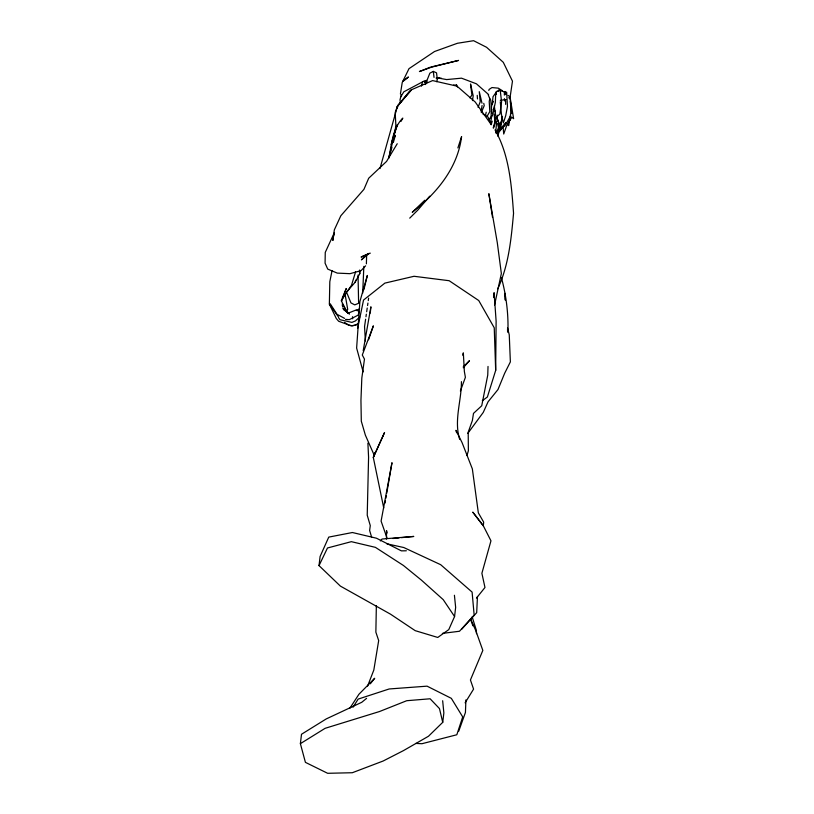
<?xml version="1.0" encoding="UTF-8"?>
<svg xmlns="http://www.w3.org/2000/svg" width="814" height="814" viewBox="0 0 814 814"><rect width="100%" height="100%" fill="white"/><g stroke="black" fill="none" stroke-linecap="round" stroke-linejoin="round"><path stroke-width="1.22" d="M386.477 539.102L386.538 530.575L387.128 533.007M482.305 400.732L487.372 397.008L495.675 370.411L496.123 321.204L494.098 292.664L493.732 297.558M362.698 293.121L363.848 266.371M376.353 605.555L375.865 632.152L378.683 640.577L373.819 670.044L367.602 686.1M358.414 323.311L355.311 325.244L351.221 325.793L338.665 321.265L336.314 318.539L329.365 304.121L329.812 281.695L332.061 270.686M504.365 95.106L504.436 91.514M366.392 263.828L366.636 255.454M488.024 366.442L487.749 375.142L481.735 405.748L473.494 413.39L472.374 420.502L468.203 432.173L468.376 450.783L466.941 455.565M359.798 270.228L359.676 273.85L355.108 282.316L346.55 292.033M465.913 699.887L465.435 712.484L458.72 731.226M477.462 596.469L476.689 612.667L461.65 629.303M363.889 289.672L367.358 275.437L359.89 301.577L356.624 348.056L363.156 371.906M496.652 121.174L495.767 132.214M461.426 381.644C461.507 401.088 453.774 420.197 459.656 439.326M397.425 107.936L397.649 105.576L411.508 89.744L432.61 80.586L457.02 86.162L475.213 102.015L490.954 124.267M492.297 103.693L493.019 96.734L496.713 91.463L499.582 89.774M370.248 313.115L370.909 306.797L363.207 350.732M454.416 595.268L455.647 607.397L454.568 616.534L448.779 629.609L437.769 637.454L415.191 630.657L390.517 614.173L340.384 586.1L319.027 565.618L320.095 556.481L328.754 537.108L352.411 532.519L376.475 538.217L401.394 550.864L406.339 550.783M442.663 700.742L443.854 712.932L442.735 722.333L428.479 736.253L403.418 750.63L383.14 761.019L352.309 772.73L327.655 773.3L305.413 762.352L300.386 743.66L301.506 734.259L326.241 718.925L361.752 702.299L366.595 698.351M394.932 132.458L395.848 125.061L395.187 112.485L397.293 106.532L409.371 91.382L411.508 89.744L397.293 106.532M365.618 319.19L364.55 326.628L365.384 340.985M365.974 316.707L366.32 314.224M366.676 311.752L367.206 308.028M367.562 305.545L367.918 303.073M368.274 300.59L368.62 298.107M510.083 97.283L512.474 81.166L503.296 62.322L486.569 47.283L473.606 40.7L457.427 43.274L434.534 51.516L408.984 68.671L402.228 82.519L400.407 94.017M472.456 100.6L473.199 95.859L470.523 83.984L471.896 95.035L470.004 97.884M490.588 122.975L491.768 115.741M481.105 111.406L482.071 105.535M489.784 98.29L489.224 101.597L489.814 111.599L486.894 116.606M385.053 503.072L385.47 500.63M385.897 498.178L386.314 495.736M386.731 493.284L391.982 462.698L381.094 521.102L387.159 538.461M391.941 147.222L388.848 157.896C391.758 144.19 392.379 128.561 402.818 118.101L400.997 121.408M333.262 238.288L332.865 240.466L334.351 229.833L340.832 215.761L363.95 189.326L368.691 178.246L386.569 161.406L397.222 143.742M333.669 236.111L334.076 233.933M436.833 81.766L437.301 79.334L436.548 72.873L433.313 71.398L429.873 73.148L425.519 84.025M357.672 328.307L363.532 300.071L384.859 283.119L414.051 276.282L449.165 280.718L478.744 300.539L494.24 327.788L495.675 370.411M494.566 304.996L501.353 273.514L497.303 242.745L488.848 193.681L492.551 217.48M485.48 115.517L486.212 112.21M492.236 104.497L492.979 101.292M495.645 121.072L493.62 127.93M388.848 157.896L393.111 139.774L395.38 135.368L393.315 142.481M379.965 168.59L397.649 105.576M401.312 94.536L400.03 99.776L400.366 103.124M462.708 355.199L463.329 352.838L464.367 371.499L465.394 377.33L460.378 391.046M421.418 86.121L422.619 81.726M497.741 136.08L499.521 130.281M491.178 124.807L492.216 121.174M493.203 127.93L495.197 120.96M355.108 282.316L355.749 280.128M488.827 90.425L489.133 89.398L491.971 87.556L498.26 88.156L502.36 90.71M497.222 115.161L494.983 122.588L494.159 113.95M355.576 271.866L351.526 285.215L341.229 300.631L347.008 312.037L342.287 303.754M492.999 101.455L491.524 106.135L491.046 117.023L489.011 119.658L492.541 115.222L495.38 102.259L495.706 93.274L496.713 91.463L495.991 92.226L496.489 94.393M374.908 452.543L373.311 457.468L383.74 507.956M457.885 147.914L461.589 136.589C457.661 168.111 436.609 193.386 412.24 212.312L424.806 200.234M497.344 133.516L498.921 128.826M368.549 339.764L373.372 325.844L362.281 355.016L364.469 359.106L361.823 378.062L360.948 400.305L361.304 421.184L365.364 435.124L374.053 454.863M341.86 300.763L346.245 288.512L342.134 298.433M497.802 134.168L499.023 130.891M478.072 107.356L480.209 101.781L479.263 91.646L481.99 103.205M497.741 288.807C508.781 265.242 511.212 238.858 513.553 213.268C511.477 184.982 509.34 155.026 495.024 129.914M481.288 112.658L484.228 105.657L483.76 103.347M496.092 133.435L498.544 127.696L498.504 123.952M334.279 232.845L325.254 252.401L325.081 263.176L327.737 269.098L337.261 273.107L350.01 273.677L361.131 270.594L365.608 265.822M510.724 115.7L504.812 125.936L502.045 127.645M319.027 565.618L327.482 547.985L351.343 541.666L375.407 547.354L403.429 565.476L421.347 580.067L443.223 599.653L454.568 616.534M346.489 311.843L347.7 309.361L344.994 293.803M510.236 119.18L507.519 124.573L508.719 125.651L510.907 111.935L510.215 96.897L508.129 95.452M503.805 125.397L499.46 130.698L498.789 126.923M400.803 96.866L403.815 91.819L424.43 80.871L426.658 80.383M465.099 702.828L473.575 689.122L470.431 679.975L482.834 650.417L475.773 630.596L470.502 618.742M511.68 117.481L506.695 125.509L503.724 134.035L503.123 127.238M353.052 707.203L358.16 699.094L389.184 688.97L427.065 686.161L451.332 698.341L462.698 716.91L456.817 734.757L421.978 743.711L415.801 743.426M349.817 708.302L358.923 694.271L374.705 678.255L370.35 683.78M467.724 433.465L483.251 412.423L488.064 401.811L497.985 389.54L504.66 373.28L510.368 361.904L509.259 334.859L507.519 327.91M463.268 367.786L469.464 360.704L463.278 366.758M476.444 598.107L484.971 587.494L481.888 573.3L490.964 540.811L483.333 525.824L472.883 512.26L483.333 525.824L483.658 522.11L478.347 512.881L472.344 468.874L462.057 442.572L455.972 430.331L456.613 432.733M425.213 84.564L427.238 82.082M429.7 196.194L417.765 210.144L409.727 218.142M501.953 127.289L506.074 122.599L499.928 131.023L502.442 116.483L500.111 126.516L496.621 117.002L500.925 128.622M380.362 540.903L382.061 539.021L413.787 536.436L401.475 537.647M365.171 255.85L361.416 259.859L368.193 254.161M498.097 91.544L499.562 90.089M347.822 313.309L356.349 309.89L358.984 311.457L358.252 315.069L349.369 319.637L345.543 319.403M359.757 317.022L355.413 320.94L351.902 322.395L339.987 319.719L338.675 317.826M502.747 126.648L498.972 129.263L497.619 123.565M300.386 743.66L325.122 728.316L379.487 711.538L406.725 700.712L430.118 698.778L439.468 708.577L442.735 722.333M356.298 310.582L359.615 308.74M426.668 81.197L424.562 82.316L426.577 81.369M369.159 253.347L361.08 257.051L370.299 253.144M430.484 67.552L419.413 71.551L430.464 67.135L458.557 60.419L431.593 67.145M358.292 324.186L352.543 325.783L348.677 325.254L344.576 322.405M436.721 78.225L439 77.778M500.305 100.346L505.952 99.573L504.609 100.967L504.405 98.657M442.358 633.404L459.503 631.247L474.145 615.038L472.1 592.104L440.679 564.692L403.805 547.537L386.742 543.783M392.847 538.492L399.013 537.891M436.253 78.571L441.249 78.154M453.51 85.083L456.634 85.094M504.161 91.972L506.654 92.247L507.478 106.359L505.718 115.669L503.367 122.975L501.424 114.347L500.284 101.821M436.314 77.686L446.632 79.579L461.507 78.164L476.424 83.811L488.614 94.577M498.789 90.242L505.575 92.145L505.586 94.597M344.587 318.376L337.027 314.296L330.219 303.754M482.814 113.919L488.024 117.043L490.852 123.647M511.426 117.033L513.614 118.681L510.429 99.339L508.76 97.67M343.559 309.524L349.481 314.163M348.646 313.034L342.969 308.414L343.722 309.625M329.365 304.121L338.482 316.982M493.732 108.761L495.472 111.956M493.091 109.595L494.098 111.711M456.43 84.707L457.458 86.986M347.13 293.579L350.956 302.91L354.741 304.863L358.618 303.296L358.048 275.01M488.227 94.841L490.069 99.44M500.518 122.426L501.343 124.654L500.946 122.304M470.807 620.034L472.914 625.803M493.742 108.211L494.454 110.409M472.161 616.87L476.251 629.995L476.526 633.699M371.713 537.464L369.627 530.463L370.278 525.6L367.226 515.211L368.579 457.224L367.897 443.152M342.246 304.904L342.745 307.031M501.373 277.482C506.216 295.309 508.536 313.766 507.916 332.234M494.291 105.952L495.543 114.53L494.586 118.722L499.888 114.102L501.577 101.821L500.234 90.486M359.371 271.398L359.676 273.85L359.544 270.258M433.313 71.398L434.035 77.391M491.829 113.319L490.75 100M510.337 101.089L511.65 113.685M477.218 95.35L477.482 98.932M352.503 316.717L352.655 318.813M505.392 300.468L505.087 293.335L505.189 299.583M507.539 329.182L507.6 331.715M505.626 100.722L505.647 104.395M394.912 131.319L391.269 144.587L397.313 124.868L394.912 131.319M382.895 436.09L373.311 457.468L384.544 432.57L382.895 436.09M407.397 77.768L402.94 81.319L408.414 76.994L407.397 77.768"/></g></svg>
